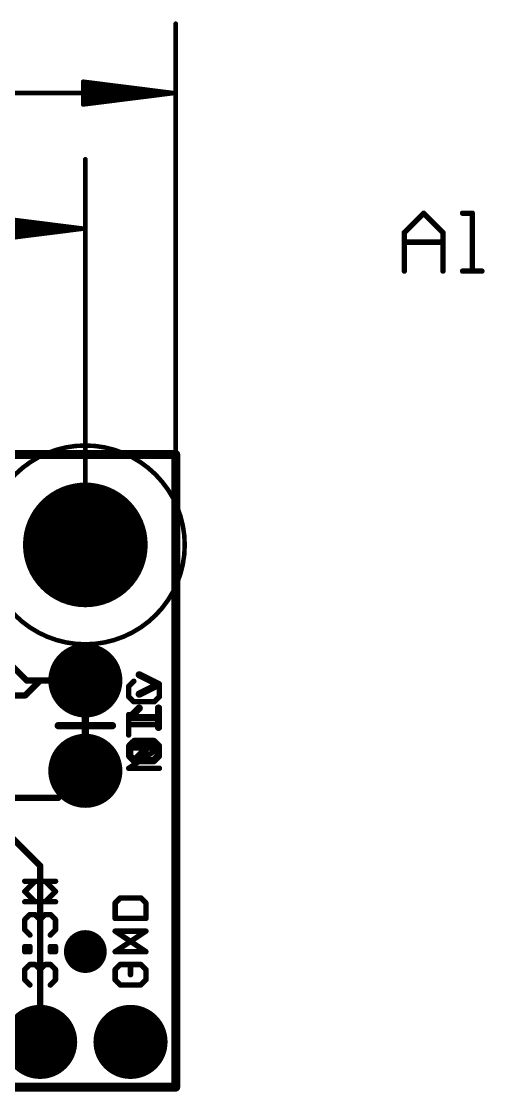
# Model space of a CAD drawing. Extents: x -8.7 to 63.3, y -0.1 to 30.3.
# Drawn here: x 13.44 to 26.46, y -0.13 to 29.96 of the extents above; entities that cross this region are included whole.
import ezdxf

# ---------------------------------------------------------------- set-up
doc = ezdxf.new("R2010")
doc.units = 0
for name, color, linetype in [('1', 12, 'CONTINUOUS'), ('16', 132, 'CONTINUOUS'), ('17', 110, 'CONTINUOUS'), ('20', 53, 'CONTINUOUS'), ('21', 41, 'CONTINUOUS'), ('22', 40, 'CONTINUOUS'), ('29', 253, 'CONTINUOUS'), ('39', 12, 'CONTINUOUS'), ('47', 253, 'CONTINUOUS')]:
    doc.layers.add(name, color=color, linetype=linetype)

# ---------------------------------------------------------------- blocks, each defined once
blk = doc.blocks.new('PIE')
at = {"const_width": 0.5}
blk.add_lwpolyline([(0, -0.25, 1), (0, 0.25, 1), (0, -0.25)], format="xyb", dxfattribs=at)
blk = doc.blocks.new('ROUNDP')
at = {"const_width": 0.5}
blk.add_lwpolyline([(0, -0.25, 1), (0, 0.25, 1), (0, -0.25)], format="xyb", dxfattribs=at)

msp = doc.modelspace()

# ---------------------------------------------------------------- linework, layer by layer
at = {"layer": '1'}
for points, const_width in [([(17.78, 17.78), (0, 17.78)], 0.254), ([(17.78, 0), (17.78, 17.78)], 0.254), ([(13.55, 11.01), (13.97, 11.43)], 0.1778), ([(13.97, 11.43), (15.24, 11.43)], 0.1778), ([(12.7, 11.01), (13.55, 11.01)], 0.1778), ([(13.97, 6.223), (12.7, 7.493)], 0.1778), ([(13.97, 1.27), (13.97, 6.223)], 0.1778), ([(0, 0), (17.78, 0)], 0.254)]:
    msp.add_lwpolyline(points, dxfattribs=dict(at, const_width=const_width))
for points, const_width in [([(17.8435, 17.78, 1), (17.7165, 17.78)], 0.127), ([(17.78, 17.7165, 1), (17.78, 17.8435)], 0.127), ([(13.97, 11.4744, 1), (13.97, 11.3856)], 0.0889), ([(14.0014, 11.3986, 1), (13.9386, 11.4614)], 0.0889), ([(15.24, 11.3856, 1), (15.24, 11.4744)], 0.0889), ([(13.5186, 11.0414, 1), (13.5814, 10.9786)], 0.0889), ([(13.55, 10.9656, 1), (13.55, 11.0544)], 0.0889), ([(14.0145, 6.223, 1), (13.9256, 6.223)], 0.0889), ([(13.9386, 6.1916, 1), (14.0014, 6.2544)], 0.0889), ([(13.9256, 1.27, 1), (14.0145, 1.27)], 0.0889), ([(17.7165, 0, 1), (17.8435, 0)], 0.127), ([(17.78, -0.0635, 1), (17.78, 0.0635)], 0.127)]:
    msp.add_lwpolyline(points, format="xyb", dxfattribs=dict(at, const_width=const_width))
at = {"layer": '16'}
for points, const_width in [([(0, 17.78), (17.78, 17.78)], 0.254), ([(17.78, 17.78), (17.78, 0)], 0.254), ([(13.589, 11.43), (11.684, 13.335)], 0.1778), ([(15.24, 11.43), (13.589, 11.43)], 0.1778), ([(16.7551, 11.5887), (17.2974, 11.3175)], 0.2032), ([(17.2974, 11.3175), (16.7551, 11.0464)], 0.2032), ([(16.7551, 10.6532), (16.4839, 10.382)], 0.2032), ([(17.2974, 10.6532), (17.2974, 10.1108)], 0.2032), ([(16.4839, 10.382), (17.2974, 10.382)], 0.2032), ([(16.6195, 9.7176), (16.4839, 9.5821)], 0.2032), ([(16.4839, 9.5821), (16.4839, 9.3109)], 0.2032), ([(17.1618, 9.7176), (16.6195, 9.7176)], 0.2032), ([(17.1618, 9.7176), (16.6195, 9.1753)], 0.2032), ([(17.2974, 9.5821), (17.1618, 9.7176)], 0.2032), ([(17.2974, 9.3109), (17.2974, 9.5821)], 0.2032), ([(16.4839, 9.3109), (16.6195, 9.1753)], 0.2032), ([(17.1618, 9.1753), (17.2974, 9.3109)], 0.2032), ([(16.6195, 9.1753), (17.1618, 9.1753)], 0.2032), ([(14.478, 8.128), (15.24, 8.89)], 0.1778), ([(11.43, 8.128), (14.478, 8.128)], 0.1778), ([(17.78, 0), (0, 0)], 0.254)]:
    msp.add_lwpolyline(points, dxfattribs=dict(at, const_width=const_width))
for points, const_width in [([(17.8435, 17.78, 1), (17.7165, 17.78)], 0.127), ([(17.78, 17.7165, 1), (17.78, 17.8435)], 0.127), ([(13.589, 11.4744, 1), (13.589, 11.3856)], 0.0889), ([(13.5576, 11.3986, 1), (13.6204, 11.4614)], 0.0889), ([(15.24, 11.3856, 1), (15.24, 11.4744)], 0.0889), ([(16.7778, 11.6341, 1), (16.7324, 11.5432)], 0.1016), ([(16.7324, 11.0918, 1), (16.7778, 11.0009)], 0.1016), ([(17.3201, 11.2721, 1), (17.2747, 11.363)], 0.1016), ([(17.2747, 11.2721, 1), (17.3201, 11.363)], 0.1016), ([(16.791, 10.6172, 1), (16.7192, 10.6891)], 0.1016), ([(17.3482, 10.6532, 1), (17.2466, 10.6532)], 0.1016), ([(16.4839, 10.4328, 1), (16.4839, 10.3312)], 0.1016), ([(16.448, 10.4179, 1), (16.5198, 10.3461)], 0.1016), ([(17.2974, 10.3312, 1), (17.2974, 10.4328)], 0.1016), ([(17.2466, 10.1108, 1), (17.3482, 10.1108)], 0.1016), ([(16.5347, 9.5821, 1), (16.4331, 9.5821)], 0.1016), ([(16.448, 9.618, 1), (16.5198, 9.5461)], 0.1016), ([(16.6195, 9.7684, 1), (16.6195, 9.6668)], 0.1016), ([(16.6554, 9.6817, 1), (16.5836, 9.7536)], 0.1016), ([(17.1977, 9.7536, 1), (17.1259, 9.6817)], 0.1016), ([(17.1977, 9.6817, 1), (17.1259, 9.7536)], 0.1016), ([(17.1618, 9.6668, 1), (17.1618, 9.7684)], 0.1016), ([(17.3482, 9.5821, 1), (17.2466, 9.5821)], 0.1016), ([(17.2615, 9.5461, 1), (17.3333, 9.618)], 0.1016), ([(16.5198, 9.3468, 1), (16.448, 9.275)], 0.1016), ([(16.4331, 9.3109, 1), (16.5347, 9.3109)], 0.1016), ([(17.2466, 9.3109, 1), (17.3482, 9.3109)], 0.1016), ([(17.3333, 9.275, 1), (17.2615, 9.3468)], 0.1016), ([(16.6195, 9.2261, 1), (16.6195, 9.1245)], 0.1016), ([(16.5836, 9.2112, 1), (16.6554, 9.1394)], 0.1016), ([(16.5836, 9.1394, 1), (16.6554, 9.2112)], 0.1016), ([(17.1259, 9.2112, 1), (17.1977, 9.1394)], 0.1016), ([(17.1618, 9.1245, 1), (17.1618, 9.2261)], 0.1016), ([(15.2714, 8.8586, 1), (15.2086, 8.9214)], 0.0889), ([(14.4466, 8.1594, 1), (14.5094, 8.0966)], 0.0889), ([(14.478, 8.0836, 1), (14.478, 8.1724)], 0.0889), ([(17.7165, 0, 1), (17.8435, 0)], 0.127), ([(17.78, -0.0635, 1), (17.78, 0.0635)], 0.127)]:
    msp.add_lwpolyline(points, format="xyb", dxfattribs=dict(at, const_width=const_width))
at = {"layer": '20', "const_width": 0.2032}
for points in [[(0, 17.78), (17.78, 17.78)], [(17.78, 17.78), (17.78, 0)], [(17.78, 0), (0, 0)]]:
    msp.add_lwpolyline(points, dxfattribs=at)
at = {"layer": '20', "const_width": 0.1016}
for points in [[(17.8308, 17.78, 1), (17.7292, 17.78)], [(17.78, 17.7292, 1), (17.78, 17.8308)], [(17.7292, 0, 1), (17.8308, 0)], [(17.78, -0.0508, 1), (17.78, 0.0508)]]:
    msp.add_lwpolyline(points, format="xyb", dxfattribs=at)
at = {"layer": '20'}
msp.add_circle((15.24, 15.24), 1.651, dxfattribs=at)
at = {"layer": '21'}
for points, const_width in [([(16.6025, 11.4072), (16.4585, 11.2631)], 0.1524), ([(17.3228, 11.2631), (17.1787, 11.4072)], 0.1524), ([(16.4585, 11.2631), (16.4585, 10.975)], 0.1524), ([(17.3228, 10.975), (17.3228, 11.2631)], 0.1524), ([(16.4585, 10.975), (16.6025, 10.831)], 0.1524), ([(16.6025, 10.831), (17.1787, 10.831)], 0.1524), ([(17.1787, 10.831), (17.3228, 10.975)], 0.1524), ([(16.4585, 9.8954), (16.4585, 10.4717)], 0.1524), ([(14.478, 10.16), (15.24, 10.16)], 0.2032), ([(15.24, 10.16), (15.24, 10.414)], 0.2032), ([(15.24, 10.16), (16.002, 10.16)], 0.2032), ([(15.24, 9.906), (15.24, 10.16)], 0.2032), ([(17.3228, 10.1836), (16.4585, 10.1836)], 0.1524), ([(16.4585, 8.9599), (17.3228, 9.5361)], 0.1524), ([(17.3228, 9.5361), (16.4585, 9.5361)], 0.1524), ([(17.3228, 8.9599), (16.4585, 8.9599)], 0.1524), ([(14.1137, 5.7852), (13.5375, 5.7852)], 0.1524), ([(14.4018, 5.4971), (14.1137, 5.7852)], 0.1524), ([(14.1137, 5.209), (14.4018, 5.4971)], 0.1524), ([(13.5375, 5.209), (14.1137, 5.209)], 0.1524), ([(16.2215, 5.3175), (16.0775, 5.1734)], 0.1524), ([(16.0775, 5.1734), (16.0775, 4.7412)], 0.1524), ([(16.7977, 5.3175), (16.2215, 5.3175)], 0.1524), ([(16.9418, 5.1734), (16.7977, 5.3175)], 0.1524), ([(16.9418, 4.7412), (16.9418, 5.1734)], 0.1524), ([(13.5375, 4.7056), (13.6815, 4.8497)], 0.1524), ([(13.6815, 4.8497), (13.8256, 4.8497)], 0.1524), ([(13.8256, 4.8497), (13.9696, 4.7056)], 0.1524), ([(13.9696, 4.7056), (14.1137, 4.8497)], 0.1524), ([(14.1137, 4.8497), (14.2577, 4.8497)], 0.1524), ([(14.2577, 4.8497), (14.4018, 4.7056)], 0.1524), ([(16.0775, 4.7412), (16.9418, 4.7412)], 0.1524), ([(13.5375, 4.4175), (13.5375, 4.7056)], 0.1524), ([(13.9696, 4.7056), (13.9696, 4.5616)], 0.1524), ([(14.4018, 4.7056), (14.4018, 4.4175)], 0.1524), ([(13.6815, 4.2735), (13.5375, 4.4175)], 0.1524), ([(14.4018, 4.4175), (14.2577, 4.2735)], 0.1524), ([(16.0775, 3.8057), (16.9418, 4.3819)], 0.1524), ([(16.9418, 4.3819), (16.0775, 4.3819)], 0.1524), ([(14.2577, 3.8057), (14.2577, 3.9498)], 0.1524), ([(14.2577, 3.9498), (14.4018, 3.9498)], 0.1524), ([(14.4018, 3.9498), (14.4018, 3.8057)], 0.1524), ([(14.4018, 3.8057), (14.2577, 3.8057)], 0.1524), ([(16.9418, 3.8057), (16.0775, 3.8057)], 0.1524), ([(13.5375, 3.3024), (13.6815, 3.4464)], 0.1524), ([(13.5375, 3.0143), (13.5375, 3.3024)], 0.1524), ([(13.6815, 3.4464), (13.8256, 3.4464)], 0.1524), ([(13.8256, 3.4464), (13.9696, 3.3024)], 0.1524), ([(13.9696, 3.3024), (14.1137, 3.4464)], 0.1524), ([(13.9696, 3.3024), (13.9696, 3.1583)], 0.1524), ([(14.1137, 3.4464), (14.2577, 3.4464)], 0.1524), ([(14.2577, 3.4464), (14.4018, 3.3024)], 0.1524), ([(14.4018, 3.3024), (14.4018, 3.0143)], 0.1524), ([(16.2215, 3.4464), (16.0775, 3.3024)], 0.1524), ([(16.0775, 3.3024), (16.0775, 3.0143)], 0.1524), ([(16.7977, 3.4464), (16.5096, 3.4464)], 0.1524), ([(16.5096, 3.4464), (16.5096, 3.1583)], 0.1524), ([(16.9418, 3.3024), (16.7977, 3.4464)], 0.1524), ([(16.9418, 3.0143), (16.9418, 3.3024)], 0.1524), ([(13.6815, 2.8702), (13.5375, 3.0143)], 0.1524), ([(14.4018, 3.0143), (14.2577, 2.8702)], 0.1524), ([(16.0775, 3.0143), (16.2215, 2.8702)], 0.1524), ([(16.7977, 2.8702), (16.9418, 3.0143)], 0.1524), ([(16.2215, 2.8702), (16.7977, 2.8702)], 0.1524)]:
    msp.add_lwpolyline(points, dxfattribs=dict(at, const_width=const_width))
for points, const_width in [([(16.6295, 11.3802, 1), (16.5756, 11.4341)], 0.0762), ([(17.2057, 11.4341, 1), (17.1518, 11.3802)], 0.0762), ([(16.4315, 11.2901, 1), (16.4854, 11.2362)], 0.0762), ([(16.4966, 11.2631, 1), (16.4204, 11.2631)], 0.0762), ([(17.3609, 11.2631, 1), (17.2847, 11.2631)], 0.0762), ([(17.2959, 11.2362, 1), (17.3497, 11.2901)], 0.0762), ([(16.4854, 11.002, 1), (16.4315, 10.9481)], 0.0762), ([(16.4204, 10.975, 1), (16.4966, 10.975)], 0.0762), ([(16.6025, 10.8691, 1), (16.6025, 10.7929)], 0.0762), ([(16.5756, 10.804, 1), (16.6295, 10.8579)], 0.0762), ([(17.1518, 10.8579, 1), (17.2057, 10.804)], 0.0762), ([(17.1787, 10.7929, 1), (17.1787, 10.8691)], 0.0762), ([(17.2847, 10.975, 1), (17.3609, 10.975)], 0.0762), ([(17.3497, 10.9481, 1), (17.2959, 11.002)], 0.0762), ([(16.4966, 10.4717, 1), (16.4204, 10.4717)], 0.0762), ([(14.478, 10.2108, 1), (14.478, 10.1092)], 0.1016), ([(15.2908, 10.414, 1), (15.1892, 10.414)], 0.1016), ([(15.24, 10.2108, 1), (15.24, 10.1092)], 0.1016), ([(15.2908, 10.16, 1), (15.1892, 10.16)], 0.1016), ([(15.24, 10.1092, 1), (15.24, 10.2108)], 0.1016), ([(16.002, 10.1092, 1), (16.002, 10.2108)], 0.1016), ([(16.4585, 10.2217, 1), (16.4585, 10.1455)], 0.0762), ([(17.3228, 10.1455, 1), (17.3228, 10.2217)], 0.0762), ([(15.1892, 10.16, 1), (15.2908, 10.16)], 0.1016), ([(15.1892, 9.906, 1), (15.2908, 9.906)], 0.1016), ([(16.4204, 9.8954, 1), (16.4966, 9.8954)], 0.0762), ([(16.4585, 9.5742, 1), (16.4585, 9.498)], 0.0762), ([(17.3439, 9.5044, 1), (17.3017, 9.5678)], 0.0762), ([(17.3228, 9.498, 1), (17.3228, 9.5742)], 0.0762), ([(16.4373, 8.9916, 1), (16.4796, 8.9282)], 0.0762), ([(16.4585, 8.998, 1), (16.4585, 8.9218)], 0.0762), ([(17.3228, 8.9218, 1), (17.3228, 8.998)], 0.0762), ([(13.5375, 5.8233, 1), (13.5375, 5.7471)], 0.0762), ([(14.1406, 5.8122, 1), (14.0867, 5.7583)], 0.0762), ([(14.1137, 5.7471, 1), (14.1137, 5.8233)], 0.0762), ([(14.4287, 5.4702, 1), (14.3749, 5.5241)], 0.0762), ([(14.3749, 5.4702, 1), (14.4287, 5.5241)], 0.0762), ([(13.5375, 5.2471, 1), (13.5375, 5.1709)], 0.0762), ([(14.0867, 5.2359, 1), (14.1406, 5.1821)], 0.0762), ([(14.1137, 5.1709, 1), (14.1137, 5.2471)], 0.0762), ([(16.1156, 5.1734, 1), (16.0394, 5.1734)], 0.0762), ([(16.0505, 5.2003, 1), (16.1044, 5.1465)], 0.0762), ([(16.2215, 5.3556, 1), (16.2215, 5.2794)], 0.0762), ([(16.2485, 5.2905, 1), (16.1946, 5.3444)], 0.0762), ([(16.8247, 5.3444, 1), (16.7708, 5.2905)], 0.0762), ([(16.7977, 5.2794, 1), (16.7977, 5.3556)], 0.0762), ([(16.9799, 5.1734, 1), (16.9037, 5.1734)], 0.0762), ([(16.9149, 5.1465, 1), (16.9687, 5.2003)], 0.0762), ([(13.6815, 4.8878, 1), (13.6815, 4.8116)], 0.0762), ([(13.7085, 4.8228, 1), (13.6546, 4.8766)], 0.0762), ([(13.8525, 4.8766, 1), (13.7986, 4.8228)], 0.0762), ([(13.8256, 4.8116, 1), (13.8256, 4.8878)], 0.0762), ([(14.1137, 4.8878, 1), (14.1137, 4.8116)], 0.0762), ([(14.1406, 4.8228, 1), (14.0867, 4.8766)], 0.0762), ([(14.2847, 4.8766, 1), (14.2308, 4.8228)], 0.0762), ([(14.2577, 4.8116, 1), (14.2577, 4.8878)], 0.0762), ([(16.0775, 4.7793, 1), (16.0775, 4.7031)], 0.0762), ([(16.9418, 4.7031, 1), (16.9418, 4.7793)], 0.0762), ([(13.5105, 4.7326, 1), (13.5644, 4.6787)], 0.0762), ([(13.5756, 4.7056, 1), (13.4994, 4.7056)], 0.0762), ([(14.0077, 4.7056, 1), (13.9315, 4.7056)], 0.0762), ([(13.9427, 4.7326, 1), (13.9966, 4.6787)], 0.0762), ([(13.9315, 4.5616, 1), (14.0077, 4.5616)], 0.0762), ([(13.9427, 4.6787, 1), (13.9966, 4.7326)], 0.0762), ([(14.4399, 4.7056, 1), (14.3637, 4.7056)], 0.0762), ([(14.3749, 4.6787, 1), (14.4287, 4.7326)], 0.0762), ([(16.0394, 4.7412, 1), (16.1156, 4.7412)], 0.0762), ([(16.9037, 4.7412, 1), (16.9799, 4.7412)], 0.0762), ([(13.5644, 4.4445, 1), (13.5105, 4.3906)], 0.0762), ([(13.4994, 4.4175, 1), (13.5756, 4.4175)], 0.0762), ([(13.6546, 4.2465, 1), (13.7085, 4.3004)], 0.0762), ([(14.2308, 4.3004, 1), (14.2847, 4.2465)], 0.0762), ([(14.3637, 4.4175, 1), (14.4399, 4.4175)], 0.0762), ([(14.4287, 4.3906, 1), (14.3749, 4.4445)], 0.0762), ([(16.0775, 4.42, 1), (16.0775, 4.3438)], 0.0762), ([(16.9629, 4.3502, 1), (16.9207, 4.4136)], 0.0762), ([(16.9418, 4.3438, 1), (16.9418, 4.42)], 0.0762), ([(14.2958, 3.9498, 1), (14.2196, 3.9498)], 0.0762), ([(14.2577, 3.9879, 1), (14.2577, 3.9117)], 0.0762), ([(14.4399, 3.9498, 1), (14.3637, 3.9498)], 0.0762), ([(14.4018, 3.9117, 1), (14.4018, 3.9879)], 0.0762), ([(14.2577, 3.8438, 1), (14.2577, 3.7676)], 0.0762), ([(14.2196, 3.8057, 1), (14.2958, 3.8057)], 0.0762), ([(14.3637, 3.8057, 1), (14.4399, 3.8057)], 0.0762), ([(14.4018, 3.7676, 1), (14.4018, 3.8438)], 0.0762), ([(16.0563, 3.8374, 1), (16.0986, 3.774)], 0.0762), ([(16.0775, 3.8438, 1), (16.0775, 3.7676)], 0.0762), ([(16.9418, 3.7676, 1), (16.9418, 3.8438)], 0.0762), ([(13.5105, 3.3293, 1), (13.5644, 3.2754)], 0.0762), ([(13.5756, 3.3024, 1), (13.4994, 3.3024)], 0.0762), ([(13.6815, 3.4845, 1), (13.6815, 3.4083)], 0.0762), ([(13.7085, 3.4195, 1), (13.6546, 3.4734)], 0.0762), ([(13.8525, 3.4734, 1), (13.7986, 3.4195)], 0.0762), ([(13.8256, 3.4083, 1), (13.8256, 3.4845)], 0.0762), ([(14.0077, 3.3024, 1), (13.9315, 3.3024)], 0.0762), ([(13.9427, 3.3293, 1), (13.9966, 3.2754)], 0.0762), ([(13.9427, 3.2754, 1), (13.9966, 3.3293)], 0.0762), ([(14.1137, 3.4845, 1), (14.1137, 3.4083)], 0.0762), ([(14.1406, 3.4195, 1), (14.0867, 3.4734)], 0.0762), ([(14.2847, 3.4734, 1), (14.2308, 3.4195)], 0.0762), ([(14.2577, 3.4083, 1), (14.2577, 3.4845)], 0.0762), ([(14.4399, 3.3024, 1), (14.3637, 3.3024)], 0.0762), ([(14.3749, 3.2754, 1), (14.4287, 3.3293)], 0.0762), ([(16.0505, 3.3293, 1), (16.1044, 3.2754)], 0.0762), ([(16.1156, 3.3024, 1), (16.0394, 3.3024)], 0.0762), ([(16.2485, 3.4195, 1), (16.1946, 3.4734)], 0.0762), ([(16.5096, 3.4845, 1), (16.5096, 3.4083)], 0.0762), ([(16.5477, 3.4464, 1), (16.4715, 3.4464)], 0.0762), ([(16.8247, 3.4734, 1), (16.7708, 3.4195)], 0.0762), ([(16.7977, 3.4083, 1), (16.7977, 3.4845)], 0.0762), ([(16.9799, 3.3024, 1), (16.9037, 3.3024)], 0.0762), ([(16.9149, 3.2754, 1), (16.9687, 3.3293)], 0.0762), ([(13.5644, 3.0412, 1), (13.5105, 2.9873)], 0.0762), ([(13.4994, 3.0143, 1), (13.5756, 3.0143)], 0.0762), ([(13.9315, 3.1583, 1), (14.0077, 3.1583)], 0.0762), ([(14.3637, 3.0143, 1), (14.4399, 3.0143)], 0.0762), ([(14.4287, 2.9873, 1), (14.3749, 3.0412)], 0.0762), ([(16.1044, 3.0412, 1), (16.0505, 2.9873)], 0.0762), ([(16.0394, 3.0143, 1), (16.1156, 3.0143)], 0.0762), ([(16.4715, 3.1583, 1), (16.5477, 3.1583)], 0.0762), ([(16.9037, 3.0143, 1), (16.9799, 3.0143)], 0.0762), ([(16.9687, 2.9873, 1), (16.9149, 3.0412)], 0.0762), ([(13.6546, 2.8433, 1), (13.7085, 2.8971)], 0.0762), ([(14.2308, 2.8971, 1), (14.2847, 2.8433)], 0.0762), ([(16.2215, 2.9083, 1), (16.2215, 2.8321)], 0.0762), ([(16.1946, 2.8433, 1), (16.2485, 2.8971)], 0.0762), ([(16.7708, 2.8971, 1), (16.8247, 2.8433)], 0.0762), ([(16.7977, 2.8321, 1), (16.7977, 2.9083)], 0.0762)]:
    msp.add_lwpolyline(points, format="xyb", dxfattribs=dict(at, const_width=const_width))
at = {"layer": '22', "const_width": 0.1524}
for points in [[(13.5382, 5.4971), (13.8263, 5.7852)], [(13.8263, 5.7852), (14.4025, 5.7852)], [(13.8263, 5.209), (13.5382, 5.4971)], [(14.4025, 5.209), (13.8263, 5.209)], [(16.0782, 5.1734), (16.2223, 5.3175)], [(16.0782, 4.7412), (16.0782, 5.1734)], [(16.2223, 5.3175), (16.7985, 5.3175)], [(16.7985, 5.3175), (16.9425, 5.1734)], [(16.9425, 5.1734), (16.9425, 4.7412)], [(13.6823, 4.8497), (13.5382, 4.7056)], [(13.8263, 4.8497), (13.6823, 4.8497)], [(13.9704, 4.7056), (13.8263, 4.8497)], [(14.1144, 4.8497), (13.9704, 4.7056)], [(14.2585, 4.8497), (14.1144, 4.8497)], [(14.4025, 4.7056), (14.2585, 4.8497)], [(16.9425, 4.7412), (16.0782, 4.7412)], [(13.5382, 4.7056), (13.5382, 4.4175)], [(13.9704, 4.7056), (13.9704, 4.5616)], [(14.4025, 4.4175), (14.4025, 4.7056)], [(13.5382, 4.4175), (13.6823, 4.2735)], [(14.2585, 4.2735), (14.4025, 4.4175)], [(16.9425, 3.8057), (16.0782, 4.3819)], [(16.0782, 4.3819), (16.9425, 4.3819)], [(13.6823, 3.9498), (13.5382, 3.9498)], [(13.5382, 3.9498), (13.5382, 3.8057)], [(13.6823, 3.8057), (13.6823, 3.9498)], [(13.5382, 3.8057), (13.6823, 3.8057)], [(16.0782, 3.8057), (16.9425, 3.8057)], [(13.6823, 3.4464), (13.5382, 3.3024)], [(13.5382, 3.3024), (13.5382, 3.0143)], [(13.8263, 3.4464), (13.6823, 3.4464)], [(13.9704, 3.3024), (13.8263, 3.4464)], [(14.1144, 3.4464), (13.9704, 3.3024)], [(13.9704, 3.3024), (13.9704, 3.1583)], [(14.2585, 3.4464), (14.1144, 3.4464)], [(14.4025, 3.3024), (14.2585, 3.4464)], [(14.4025, 3.0143), (14.4025, 3.3024)], [(16.0782, 3.3024), (16.2223, 3.4464)], [(16.0782, 3.0143), (16.0782, 3.3024)], [(16.2223, 3.4464), (16.5104, 3.4464)], [(16.5104, 3.4464), (16.5104, 3.1583)], [(16.7985, 3.4464), (16.9425, 3.3024)], [(16.9425, 3.3024), (16.9425, 3.0143)], [(13.5382, 3.0143), (13.6823, 2.8702)], [(14.2585, 2.8702), (14.4025, 3.0143)], [(16.2223, 2.8702), (16.0782, 3.0143)], [(16.9425, 3.0143), (16.7985, 2.8702)], [(16.7985, 2.8702), (16.2223, 2.8702)]]:
    msp.add_lwpolyline(points, dxfattribs=at)
at = {"layer": '22', "const_width": 0.0762}
for points in [[(13.8263, 5.8233, 1), (13.8263, 5.7471)], [(13.8533, 5.7583, 1), (13.7994, 5.8122)], [(14.4025, 5.7471, 1), (14.4025, 5.8233)], [(13.5651, 5.5241, 1), (13.5113, 5.4702)], [(13.5113, 5.5241, 1), (13.5651, 5.4702)], [(13.8263, 5.2471, 1), (13.8263, 5.1709)], [(13.7994, 5.1821, 1), (13.8533, 5.2359)], [(14.4025, 5.1709, 1), (14.4025, 5.2471)], [(16.1163, 5.1734, 1), (16.0401, 5.1734)], [(16.0513, 5.2003, 1), (16.1051, 5.1465)], [(16.2223, 5.3556, 1), (16.2223, 5.2794)], [(16.2492, 5.2905, 1), (16.1953, 5.3444)], [(16.8254, 5.3444, 1), (16.7715, 5.2905)], [(16.7985, 5.2794, 1), (16.7985, 5.3556)], [(16.9806, 5.1734, 1), (16.9044, 5.1734)], [(16.9156, 5.1465, 1), (16.9695, 5.2003)], [(13.6823, 4.8878, 1), (13.6823, 4.8116)], [(13.7092, 4.8228, 1), (13.6553, 4.8766)], [(13.8533, 4.8766, 1), (13.7994, 4.8228)], [(13.8263, 4.8116, 1), (13.8263, 4.8878)], [(14.1144, 4.8878, 1), (14.1144, 4.8116)], [(14.1414, 4.8228, 1), (14.0875, 4.8766)], [(14.2854, 4.8766, 1), (14.2315, 4.8228)], [(14.2585, 4.8116, 1), (14.2585, 4.8878)], [(16.0782, 4.7793, 1), (16.0782, 4.7031)], [(16.9425, 4.7031, 1), (16.9425, 4.7793)], [(13.5763, 4.7056, 1), (13.5001, 4.7056)], [(13.5113, 4.7326, 1), (13.5651, 4.6787)], [(13.9434, 4.7326, 1), (13.9973, 4.6787)], [(14.0085, 4.7056, 1), (13.9323, 4.7056)], [(13.9323, 4.5616, 1), (14.0085, 4.5616)], [(13.9434, 4.6787, 1), (13.9973, 4.7326)], [(14.4406, 4.7056, 1), (14.3644, 4.7056)], [(14.3756, 4.6787, 1), (14.4295, 4.7326)], [(16.0401, 4.7412, 1), (16.1163, 4.7412)], [(16.9044, 4.7412, 1), (16.9806, 4.7412)], [(13.5651, 4.4445, 1), (13.5113, 4.3906)], [(13.5001, 4.4175, 1), (13.5763, 4.4175)], [(13.6553, 4.2465, 1), (13.7092, 4.3004)], [(14.2315, 4.3004, 1), (14.2854, 4.2465)], [(14.3644, 4.4175, 1), (14.4406, 4.4175)], [(14.4295, 4.3906, 1), (14.3756, 4.4445)], [(16.0993, 4.4136, 1), (16.0571, 4.3502)], [(16.0782, 4.42, 1), (16.0782, 4.3438)], [(16.9425, 4.3438, 1), (16.9425, 4.42)], [(13.5382, 3.9879, 1), (13.5382, 3.9117)], [(13.5763, 3.9498, 1), (13.5001, 3.9498)], [(13.7204, 3.9498, 1), (13.6442, 3.9498)], [(13.6823, 3.9117, 1), (13.6823, 3.9879)], [(13.5382, 3.8438, 1), (13.5382, 3.7676)], [(13.5001, 3.8057, 1), (13.5763, 3.8057)], [(13.6442, 3.8057, 1), (13.7204, 3.8057)], [(13.6823, 3.7676, 1), (13.6823, 3.8438)], [(16.0782, 3.8438, 1), (16.0782, 3.7676)], [(16.9214, 3.774, 1), (16.9637, 3.8374)], [(16.9425, 3.7676, 1), (16.9425, 3.8438)], [(13.5763, 3.3024, 1), (13.5001, 3.3024)], [(13.5113, 3.3293, 1), (13.5651, 3.2754)], [(13.6823, 3.4845, 1), (13.6823, 3.4083)], [(13.7092, 3.4195, 1), (13.6553, 3.4734)], [(13.8533, 3.4734, 1), (13.7994, 3.4195)], [(13.8263, 3.4083, 1), (13.8263, 3.4845)], [(13.9434, 3.3293, 1), (13.9973, 3.2754)], [(14.0085, 3.3024, 1), (13.9323, 3.3024)], [(13.9434, 3.2754, 1), (13.9973, 3.3293)], [(14.1144, 3.4845, 1), (14.1144, 3.4083)], [(14.1414, 3.4195, 1), (14.0875, 3.4734)], [(14.2854, 3.4734, 1), (14.2315, 3.4195)], [(14.2585, 3.4083, 1), (14.2585, 3.4845)], [(14.4406, 3.3024, 1), (14.3644, 3.3024)], [(14.3756, 3.2754, 1), (14.4295, 3.3293)], [(16.1163, 3.3024, 1), (16.0401, 3.3024)], [(16.0513, 3.3293, 1), (16.1051, 3.2754)], [(16.2223, 3.4845, 1), (16.2223, 3.4083)], [(16.2492, 3.4195, 1), (16.1953, 3.4734)], [(16.5485, 3.4464, 1), (16.4723, 3.4464)], [(16.5104, 3.4083, 1), (16.5104, 3.4845)], [(16.8254, 3.4734, 1), (16.7715, 3.4195)], [(16.9806, 3.3024, 1), (16.9044, 3.3024)], [(16.9156, 3.2754, 1), (16.9695, 3.3293)], [(13.5651, 3.0412, 1), (13.5113, 2.9873)], [(13.5001, 3.0143, 1), (13.5763, 3.0143)], [(13.9323, 3.1583, 1), (14.0085, 3.1583)], [(14.3644, 3.0143, 1), (14.4406, 3.0143)], [(14.4295, 2.9873, 1), (14.3756, 3.0412)], [(16.1051, 3.0412, 1), (16.0513, 2.9873)], [(16.0401, 3.0143, 1), (16.1163, 3.0143)], [(16.4723, 3.1583, 1), (16.5485, 3.1583)], [(16.9044, 3.0143, 1), (16.9806, 3.0143)], [(16.9695, 2.9873, 1), (16.9156, 3.0412)], [(13.6553, 2.8433, 1), (13.7092, 2.8971)], [(14.2315, 2.8971, 1), (14.2854, 2.8433)], [(16.2223, 2.9083, 1), (16.2223, 2.8321)], [(16.1953, 2.8433, 1), (16.2492, 2.8971)], [(16.7715, 2.8971, 1), (16.8254, 2.8433)], [(16.7985, 2.8321, 1), (16.7985, 2.9083)]]:
    msp.add_lwpolyline(points, format="xyb", dxfattribs=at)
at = {"layer": '29', "const_width": 1.7526}
msp.add_lwpolyline([(15.24, 14.3637, 1), (15.24, 16.1163, 1), (15.24, 14.3637)], format="xyb", dxfattribs=at)
at = {"layer": '39', "const_width": 0.127}
msp.add_lwpolyline([(15.24, 12.446, 1), (15.24, 18.034, 1), (15.24, 12.446)], format="xyb", dxfattribs=at)
at = {"layer": '47'}
for points, const_width in [([(17.78, 17.78), (17.78, 29.89)], 0.13), ([(17.715, 27.94), (15.18, 28.2592)], 0.13), ([(15.18, 28.2592), (15.18, 27.6208)], 0.13), ([(17.715, 27.94), (0.065, 27.94)], 0.13), ([(17.715, 27.94), (15.18, 28.2)], 0.13), ([(17.715, 27.94), (15.18, 28.07)], 0.13), ([(15.18, 27.6208), (17.715, 27.94)], 0.13), ([(15.18, 27.81), (17.715, 27.94)], 0.13), ([(15.18, 27.68), (17.715, 27.94)], 0.13), ([(15.24, 15.24), (15.24, 26.08)], 0.13), ([(15.175, 24.13), (12.64, 24.4492)], 0.13), ([(15.175, 24.13), (12.64, 24.39)], 0.13), ([(24.2062, 24.0209), (24.7485, 24.5632)], 0.1524), ([(24.7485, 24.5632), (25.2909, 24.0209)], 0.1524), ([(25.8434, 24.5632), (26.1145, 24.5632)], 0.1524), ([(26.1145, 24.5632), (26.1145, 22.9362)], 0.1524), ([(15.175, 24.13), (0.065, 24.13)], 0.13), ([(15.175, 24.13), (12.64, 24.26)], 0.13), ([(12.64, 23.8108), (15.175, 24.13)], 0.13), ([(12.64, 24), (15.175, 24.13)], 0.13), ([(12.64, 23.87), (15.175, 24.13)], 0.13), ([(24.2062, 22.9362), (24.2062, 24.0209)], 0.1524), ([(25.2909, 24.0209), (25.2909, 22.9362)], 0.1524), ([(24.2062, 23.7497), (25.2909, 23.7497)], 0.1524), ([(25.8434, 22.9362), (26.3857, 22.9362)], 0.1524)]:
    msp.add_lwpolyline(points, dxfattribs=dict(at, const_width=const_width))
for points, const_width in [([(17.8125, 29.89, 1), (17.7475, 29.89)], 0.065), ([(15.1841, 28.2915, 1), (15.1759, 28.227)], 0.065), ([(15.2125, 28.2592, 1), (15.1475, 28.2592)], 0.065), ([(15.1833, 28.2323, 1), (15.1767, 28.1677)], 0.065), ([(15.1817, 28.1025, 1), (15.1783, 28.0375)], 0.065), ([(17.7191, 27.9078, 1), (17.7109, 27.9722)], 0.065), ([(17.7109, 27.9078, 1), (17.7191, 27.9722)], 0.065), ([(17.7183, 27.9077, 1), (17.7117, 27.9723)], 0.065), ([(17.7117, 27.9077, 1), (17.7183, 27.9723)], 0.065), ([(17.7133, 27.9075, 1), (17.7167, 27.9725)], 0.065), ([(17.7167, 27.9075, 1), (17.7133, 27.9725)], 0.065), ([(17.715, 27.9075, 1), (17.715, 27.9725)], 0.065), ([(15.1783, 27.8425, 1), (15.1817, 27.7775)], 0.065), ([(15.1767, 27.7123, 1), (15.1833, 27.6477)], 0.065), ([(15.1759, 27.653, 1), (15.1841, 27.5885)], 0.065), ([(15.1475, 27.6208, 1), (15.2125, 27.6208)], 0.065), ([(15.2725, 26.08, 1), (15.2075, 26.08)], 0.065), ([(24.7755, 24.5901, 1), (24.7216, 24.5362)], 0.0762), ([(24.7755, 24.5362, 1), (24.7216, 24.5901)], 0.0762), ([(25.8434, 24.6013, 1), (25.8434, 24.5251)], 0.0762), ([(26.1526, 24.5632, 1), (26.0764, 24.5632)], 0.0762), ([(26.1145, 24.5251, 1), (26.1145, 24.6013)], 0.0762), ([(15.1791, 24.0978, 1), (15.1709, 24.1622)], 0.065), ([(15.1709, 24.0978, 1), (15.1791, 24.1622)], 0.065), ([(15.1783, 24.0977, 1), (15.1717, 24.1623)], 0.065), ([(15.1717, 24.0977, 1), (15.1783, 24.1623)], 0.065), ([(15.1733, 24.0975, 1), (15.1767, 24.1625)], 0.065), ([(15.1767, 24.0975, 1), (15.1733, 24.1625)], 0.065), ([(15.175, 24.0975, 1), (15.175, 24.1625)], 0.065), ([(24.2443, 24.0209, 1), (24.1681, 24.0209)], 0.0762), ([(24.1793, 24.0478, 1), (24.2331, 23.9939)], 0.0762), ([(25.329, 24.0209, 1), (25.2528, 24.0209)], 0.0762), ([(25.2639, 23.9939, 1), (25.3178, 24.0478)], 0.0762), ([(24.2062, 23.7878, 1), (24.2062, 23.7116)], 0.0762), ([(25.2909, 23.7116, 1), (25.2909, 23.7878)], 0.0762), ([(24.1681, 22.9362, 1), (24.2443, 22.9362)], 0.0762), ([(25.2528, 22.9362, 1), (25.329, 22.9362)], 0.0762), ([(25.8434, 22.9743, 1), (25.8434, 22.8981)], 0.0762), ([(26.0764, 22.9362, 1), (26.1526, 22.9362)], 0.0762), ([(26.3857, 22.8981, 1), (26.3857, 22.9743)], 0.0762), ([(17.7475, 17.78, 1), (17.8125, 17.78)], 0.065), ([(15.2075, 15.24, 1), (15.2725, 15.24)], 0.065)]:
    msp.add_lwpolyline(points, format="xyb", dxfattribs=dict(at, const_width=const_width))

# ---------------------------------------------------------------- block references
at = {"layer": '1'}
msp.add_blockref('PIE', (15.24, 3.81), dxfattribs=at)
at = {"layer": '17', "xscale": 1.8796, "yscale": 1.8796, "rotation": 270}
for p in [(15.24, 11.43), (15.24, 11.43), (15.24, 8.89), (15.24, 8.89), (13.97, 1.27), (13.97, 1.27), (16.51, 1.27), (16.51, 1.27)]:
    msp.add_blockref('ROUNDP', p, dxfattribs=at)
at = {"layer": '29', "xscale": 2.0828, "yscale": 2.0828, "rotation": 270}
for p in [(15.24, 11.43), (15.24, 8.89), (13.97, 1.27), (16.51, 1.27)]:
    msp.add_blockref('ROUNDP', p, dxfattribs=at)
at = {"layer": '29', "xscale": 1.2032, "yscale": 1.2032}
msp.add_blockref('PIE', (15.24, 3.81), dxfattribs=at)

doc.saveas('drawing.dxf')
